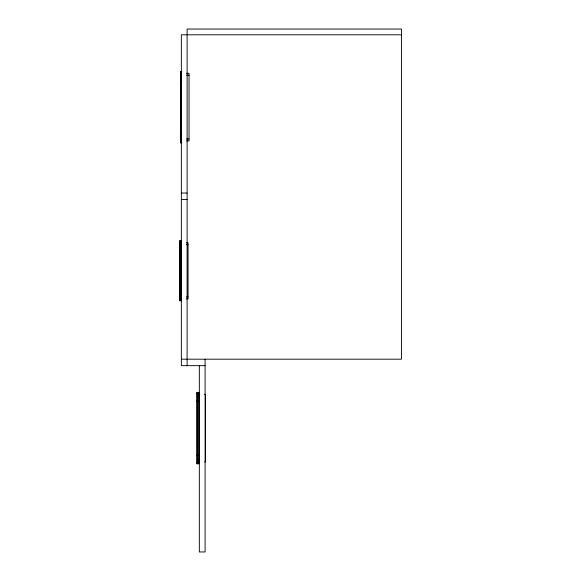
<?xml version="1.0" encoding="UTF-8"?>
<svg xmlns="http://www.w3.org/2000/svg" width="581" height="581" viewBox="0 0 581 581"><rect width="100%" height="100%" fill="white"/><g stroke="black" fill="none" stroke-linecap="round" stroke-linejoin="round"><path stroke-width="0.87" d="M180.887 73.308L180.706 72.276M180.706 141.953L180.887 141.372M179.732 299.883L179.907 299.317M197.119 462.919L197.293 462.338M401.449 34.802L181.352 34.802L181.352 365.66L205.093 365.66M181.817 71.419L180.531 71.419L180.531 142.817L181.817 142.817M186.545 73.308L189.028 73.308L189.028 140.922L186.545 140.922M186.697 75.247L189.028 75.247M180.531 80.047L181.817 80.047M180.531 134.182L181.817 134.182M186.697 138.99L189.028 138.99M181.352 193.037L187.111 193.037M181.352 199.515L187.111 199.515M186.407 242.749L188.055 242.749L188.055 298.852L186.414 298.852M186.501 244.681L188.055 244.681M179.551 249.489L181.49 249.489M179.551 292.112L181.49 292.112M186.501 296.92L188.055 296.92M181.352 359.189L401.449 359.189L401.449 29.05L187.111 29.05L187.111 365.66M198.099 394.281L199.719 394.281M204.614 394.281L205.434 394.281L205.434 461.888L204.614 461.888M198.506 395.4L198.608 396.641L199.022 396.213M196.937 401.013L198.869 401.013M196.937 455.148L198.869 455.148M198.506 460.769L198.608 459.527L199.022 459.956M198.099 461.888L199.719 461.888M179.732 241.718L179.907 242.277M197.119 393.243L197.293 393.831M205.093 359.189L205.093 551.95L199.334 551.95L199.334 365.66M197.794 392.386L197.794 463.783M197.119 392.386L197.119 463.783M180.88 72.843L180.88 141.386M180.706 71.419L180.706 142.817M180.408 240.854L180.408 300.747M179.732 240.854L179.732 300.747M181.49 240.854L179.551 240.854L179.551 300.747L181.49 300.747L181.49 240.854M198.869 392.386L196.937 392.386L196.937 463.783L198.869 463.783L198.869 392.386"/></g></svg>
